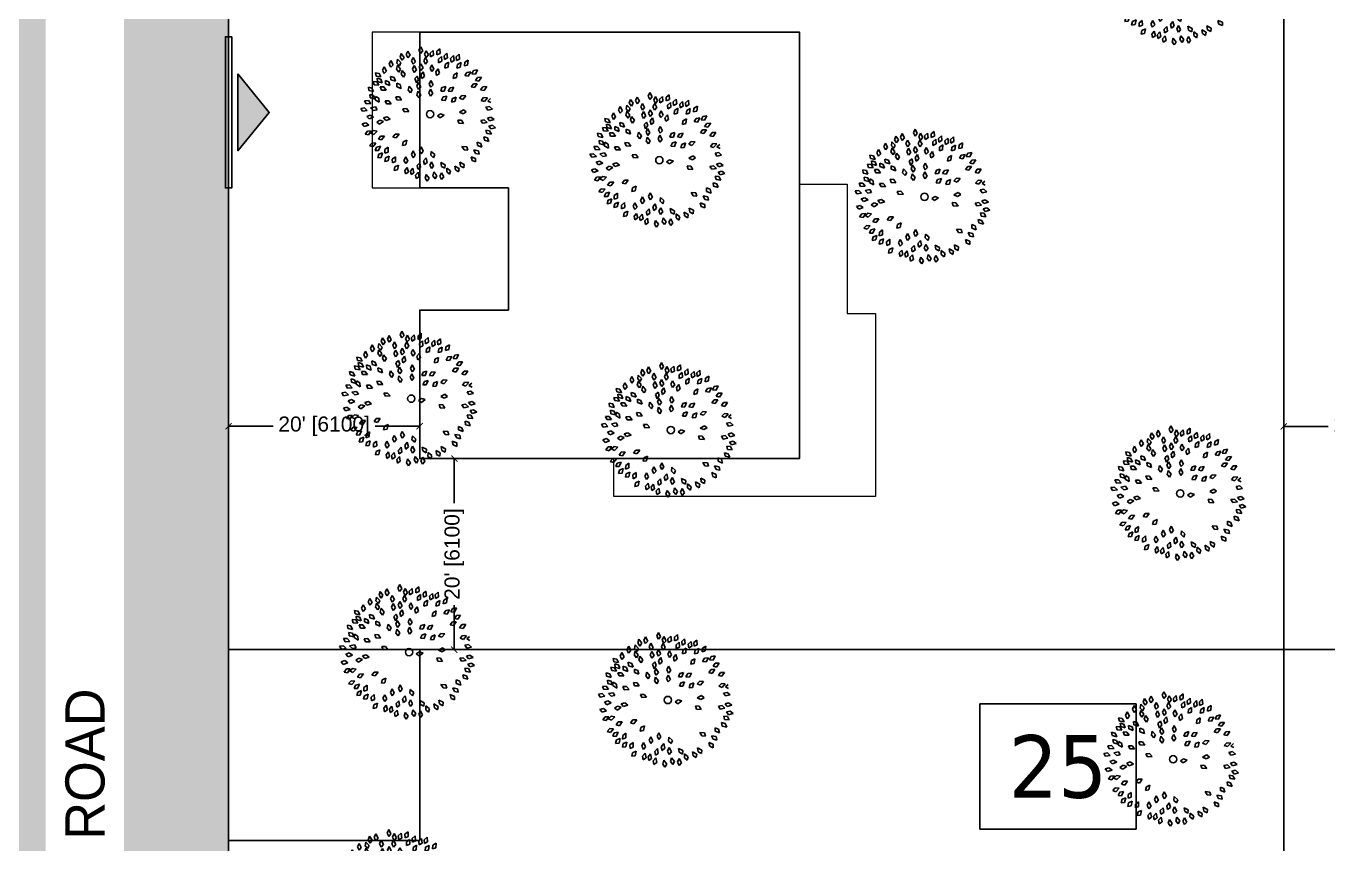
# Model space of a CAD drawing. Header units: millimetres. Extents: x -176651 to 388869, y -469666 to 486614.
# Drawn here: x 210177 to 251731, y 40998 to 67119 of the extents above; entities that cross this region are included whole.
import ezdxf

# ---------------------------------------------------------------- set-up
doc = ezdxf.new("R2010")
doc.units = ezdxf.units.MM
doc.header["$PDMODE"] = 35
doc.header["$PDSIZE"] = 0.1
doc.linetypes.add('HIDDEN', pattern=[9.525, 6.35, -3.175])
doc.layers.get('Defpoints').update_dxf_attribs({"color": 252})
doc.layers.add('A- FURNITURE', color=252, linetype='Continuous', lineweight=0)
doc.layers.add('L-TREEEES', color=8, linetype='Continuous', lineweight=25)
for name, color, linetype in [('ad-Dimension', 8, 'Continuous'), ('ad-Entrance Point', 4, 'Continuous'), ('ad-Parking', 8, 'Continuous'), ('ad-Plinth', 8, 'Continuous'), ('ad-Plot Boundary', 8, 'Continuous'), ('ad-Plot Numbers', 2, 'Continuous'), ('ad-Road', 8, 'Continuous'), ('ad-Road Hatch', 8, 'Continuous'), ('ad-Text', 8, 'Continuous'), ('ad-Verandah', 8, 'Continuous')]:
    doc.layers.add(name, color=color, linetype=linetype)
doc.styles.add('$0$grid_text', font='verdana.ttf', dxfattribs={"width": 0.9})
doc.styles.add('MtX_Century_Gothic', font='GOTHIC.TTF')
doc.styles.get("Standard").update_dxf_attribs({"font": 'arial.ttf'})
doc.dimstyles.new('Copy of A-100-DIM-INT (MM-FT)', dxfattribs={"dimscale": 500, "dimtxt": 2.4, "dimasz": 1, "dimexe": 0, "dimexo": 0, "dimgap": 1, "dimtad": 0, "dimdec": 0, "dimlfac": 0.03937, "dimdsep": 46, "dimlunit": 3, "dimtxsty": 'Standard', "dimblk": 'ARCHTICK', "dimcen": 0.025, "dimclrd": 256, "dimclre": 256, "dimclrt": 256, "dimazin": 2, "dimtfac": 1, "dimtdec": 0, "dimtix": 1, "dimtmove": 2, "dimatfit": 3, "dimldrblk": 'ARCHTICK', "dimfxl": 1, "dimtolj": 1, "dimtzin": 0, "dimarcsym": 0})

# ---------------------------------------------------------------- blocks, each defined once
blk = doc.blocks.new('A$C4fb60e89')
at = {"layer": 'ad-Road Hatch', "ltscale": 5, "transparency": 33554687}
h = blk.add_hatch(dxfattribs=at)
h.set_pattern_fill('AR-HBONE', color=256, scale=15)
h.set_pattern_definition([(45, (-193247.7, -428758.8), (0, 2155.2615), [4572, -1524]), (135, (-192170.1, -427681.1), (2e-13, 2155.2615), [4572, -1524])])
h.paths.add_polyline_path([(175594, -250241), (169178, -249341), (167473, -249057), (167473, -138694), (101313, -138694), (101313, -199954), (101308, -237995), (101040, -268291), (101008, -280968), (101066, -293684), (101243, -311127), (100910, -319344), (100949, -333937), (100669, -366960), (100727, -390983), (100669, -404586), (100538, -420418), (100467, -428759), (92426, -427265), (92163, -427209), (92163, -321454), (24803, -321454), (24803, -412961), (15653, -411029), (15654, -321452), (-19535, -321452), (-34427, -319477), (-65207, -315395), (-171770, -301268), (-185854, -298333), (-193248, -296832), (-193244, -292908), (-191914, -285219), (-191839, -284679), (-183397, -286393), (-169723, -289243), (-53141, -304698), (-18730, -309262), (15653, -309262), (15653, 703), (24803, 1115), (24803, -129544), (92163, -129544), (92163, 15133), (101313, 17713), (101313, -129544), (167473, -129544), (167473, 35552), (175738, 37855), (175849, 28595), (175836, 25947), (175777, 14040), (175855, 2316), (175660, -18036), (175731, -34039), (175718, -46839), (175673, -63402), (175816, -82072), (175542, -106356), (175490, -124641), (175575, -145019), (175731, -168892), (175797, -181269), (175797, -192667), (175744, -208200), (175829, -223277), (175888, -234871)])
h.paths.add_polyline_path([(24803, -309264), (92163, -309264), (92163, -138694), (24803, -138694)], flags=16)
at = {"layer": 'ad-Road', "ltscale": 5}
blk.add_lwpolyline([(101313, -199954), (101308, -237995), (101040, -268291), (101008, -280968), (101066, -293684), (101243, -311127), (100910, -319344), (100949, -333937), (100669, -366960), (100727, -390983), (100669, -404586), (100538, -420418), (100467, -428759), (92426, -427265), (92163, -427209), (92163, -321454), (24803, -321454), (24803, -412961), (15653, -411029)], dxfattribs=at)
at = {"layer": 'ad-Text', "linetype": 'Continuous', "insert": (20228, -366657), "char_height": 1250, "width": 56881.51, "attachment_point": 5, "rotation": 90, "style": 'MtX_Century_Gothic', "bg_fill": 3, "box_fill_scale": 1.5, "bg_fill_color": 257, "bg_fill_transparency": 0}
blk.add_mtext("\\pxqd;30' WIDE ROAD", dxfattribs=at)
blk = doc.blocks.new('A$Cbbea0351')
at = {"layer": 'ad-Plot Numbers', "linetype": 'Continuous', "insert": (-124463, -423159), "char_height": 2000, "width": 2981.72, "attachment_point": 5, "style": '$0$grid_text', "bg_fill": 18, "box_fill_scale": 1.5, "bg_fill_color": 257, "bg_fill_transparency": 0}
blk.add_mtext('25', dxfattribs=at)
blk = doc.blocks.new('zw$E7CA')
at = {"layer": 'ad-Plot Boundary'}
blk.add_lwpolyline([(0, 0), (33680, 0), (33680, 30050), (0, 30050)], close=True, dxfattribs=at)
blk = doc.blocks.new('zw$A88E')
at = {"layer": 'ad-Plot Boundary', "ltscale": 5}
for points in [[(-150934, -450816), (-139301, -453272), (-121446, -457132), (-117254, -457945), (-117254, -419409), (-150934, -419409)], [(-117254, -457945), (-114586, -458463), (-100664, -461423), (-83574, -465065), (-83574, -419409), (-117254, -419409)]]:
    blk.add_lwpolyline(points, close=True, dxfattribs=at)
for p in [(-150934, -419409), (-117254, -419409)]:
    blk.add_blockref('zw$E7CA', p, dxfattribs=at)
blk = doc.blocks.new('_ArchTick')
at = {"color": 0, "linetype": 'ByBlock', "const_width": 0.15}
blk.add_lwpolyline([(-0.5, -0.5), (0.5, 0.5)], dxfattribs=at)
blk = doc.blocks.new('*D13')
at = {"layer": 'ad-Dimension', "lineweight": -2, "transparency": 16777216}
for p, q in [((0, 0), (1103, 0)), ((1103, 0), (1103, -1419)), ((1103, -6100), (1103, -4681)), ((0, -6100), (1103, -6100))]:
    blk.add_line(p, q, dxfattribs=at)
at = {"layer": 'Defpoints', "color": 0, "ltscale": 5, "transparency": 16777216}
for p in [(0, 0), (0, -6100), (1103, -6100)]:
    blk.add_point(p, dxfattribs=at)
at = {"layer": 'ad-Dimension', "lineweight": -2, "ltscale": 5, "transparency": 16777216, "xscale": 200, "yscale": 200, "zscale": 200}
for p, rotation in [((1103, 0), 90), ((1103, -6100), 270)]:
    blk.add_blockref('_ArchTick', p, dxfattribs=dict(at, rotation=rotation))
at = {"layer": 'ad-Dimension', "ltscale": 5, "transparency": 16777216, "insert": (1103, -3050), "char_height": 480, "attachment_point": 5, "rotation": 90}
blk.add_mtext("\\A1;20' [6100]", dxfattribs=at)
blk = doc.blocks.new('*D14')
at = {"layer": 'ad-Dimension', "linetype": 'HIDDEN', "lineweight": -2, "transparency": 16777216}
blk.add_line((-6100, 0), (-6100, 1032), dxfattribs=at)
at = {"layer": 'ad-Dimension', "lineweight": -2, "transparency": 16777216}
for p, q in [((-6100, 1032), (-4681, 1032)), ((0, 1032), (-1419, 1032)), ((0, 0), (0, 1032))]:
    blk.add_line(p, q, dxfattribs=at)
at = {"layer": 'Defpoints', "color": 0, "ltscale": 5, "transparency": 16777216}
for p in [(-6100, 1032), (-6100, 0), (0, 0)]:
    blk.add_point(p, dxfattribs=at)
at = {"layer": 'ad-Dimension', "lineweight": -2, "ltscale": 5, "transparency": 16777216, "xscale": 200, "yscale": 200, "zscale": 200, "rotation": 180}
blk.add_blockref('_ArchTick', (-6100, 1032), dxfattribs=at)
at = {"layer": 'ad-Dimension', "lineweight": -2, "ltscale": 5, "transparency": 16777216, "xscale": 200, "yscale": 200, "zscale": 200}
blk.add_blockref('_ArchTick', (0, 1032), dxfattribs=at)
at = {"layer": 'ad-Dimension', "ltscale": 5, "transparency": 16777216, "insert": (-3050, 1032), "char_height": 480, "attachment_point": 5}
blk.add_mtext("\\A1;20' [6100]", dxfattribs=at)
blk = doc.blocks.new('*D16')
at = {"layer": 'ad-Dimension', "lineweight": -2, "transparency": 16777216}
for p, q in [((0, 0), (1103, 0)), ((1103, 0), (1103, -1419)), ((1103, -6100), (1103, -4681)), ((0, -6100), (1103, -6100))]:
    blk.add_line(p, q, dxfattribs=at)
at = {"layer": 'Defpoints', "color": 0, "ltscale": 5, "transparency": 16777216}
for p in [(0, 0), (0, -6100), (1103, -6100)]:
    blk.add_point(p, dxfattribs=at)
at = {"layer": 'ad-Dimension', "lineweight": -2, "ltscale": 5, "transparency": 16777216, "xscale": 200, "yscale": 200, "zscale": 200}
for p, rotation in [((1103, 0), 90), ((1103, -6100), 270)]:
    blk.add_blockref('_ArchTick', p, dxfattribs=dict(at, rotation=rotation))
at = {"layer": 'ad-Dimension', "ltscale": 5, "transparency": 16777216, "insert": (1103, -3050), "char_height": 480, "attachment_point": 5, "rotation": 90}
blk.add_mtext("\\A1;20' [6100]", dxfattribs=at)
blk = doc.blocks.new('*D17')
at = {"layer": 'ad-Dimension', "linetype": 'HIDDEN', "lineweight": -2, "transparency": 16777216}
blk.add_line((-6100, -6), (-6100, 1026), dxfattribs=at)
at = {"layer": 'ad-Dimension', "lineweight": -2, "transparency": 16777216}
for p, q in [((-6100, 1026), (-4681, 1026)), ((0, 1026), (-1419, 1026)), ((0, 0), (0, 1026))]:
    blk.add_line(p, q, dxfattribs=at)
at = {"layer": 'Defpoints', "color": 0, "ltscale": 5, "transparency": 16777216}
for p in [(-6100, 1026), (-6100, -6), (0, 0)]:
    blk.add_point(p, dxfattribs=at)
at = {"layer": 'ad-Dimension', "lineweight": -2, "ltscale": 5, "transparency": 16777216, "xscale": 200, "yscale": 200, "zscale": 200, "rotation": 180}
blk.add_blockref('_ArchTick', (-6100, 1026), dxfattribs=at)
at = {"layer": 'ad-Dimension', "lineweight": -2, "ltscale": 5, "transparency": 16777216, "xscale": 200, "yscale": 200, "zscale": 200}
blk.add_blockref('_ArchTick', (0, 1026), dxfattribs=at)
at = {"layer": 'ad-Dimension', "ltscale": 5, "transparency": 16777216, "insert": (-3050, 1026), "char_height": 480, "attachment_point": 5}
blk.add_mtext("\\A1;20' [6100]", dxfattribs=at)
blk = doc.blocks.new('zw$944D')
at = {"layer": 'ad-Parking', "ltscale": 5}
blk.add_lwpolyline([(0, 0), (6100, 0), (6100, 6100), (0, 6100)], close=True, dxfattribs=at)
blk = doc.blocks.new('zw$2786')
at = {"layer": 'ad-Parking', "ltscale": 5}
blk.add_blockref('zw$944D', (36699, -306897), dxfattribs=at)
blk = doc.blocks.new('qerfefr')
at = {"layer": 'L-TREEEES', "color": 104, "ltscale": 1.622888}
for p, q in [((260795.962, 1945721.719, 129.914), (260796.032, 1945721.823, 129.914)), ((260796, 1945721.608, 129.914), (260795.962, 1945721.719, 129.914)), ((260796.032, 1945721.823, 129.914), (260796.083, 1945721.68, 129.914)), ((260796.173, 1945721.748, 129.914), (260796.255, 1945721.842, 129.914)), ((260796.197, 1945721.633, 129.914), (260796.173, 1945721.748, 129.914)), ((260796.255, 1945721.842, 129.914), (260796.288, 1945721.694, 129.914)), ((260795.87, 1945721.677, 129.914), (260795.944, 1945721.544, 129.914)), ((260795.944, 1945721.544, 129.914), (260795.875, 1945721.46, 129.914)), ((260796.083, 1945721.68, 129.914), (260796, 1945721.608, 129.914)), ((260796.288, 1945721.694, 129.914), (260796.197, 1945721.633, 129.914)), ((260796.247, 1945721.244, 129.914), (260796.329, 1945721.339, 129.914)), ((260796.283, 1945721.505, 129.914), (260796.365, 1945721.6, 129.914)), ((260796.307, 1945721.39, 129.914), (260796.283, 1945721.505, 129.914)), ((260796.398, 1945721.451, 129.914), (260796.307, 1945721.39, 129.914)), ((260796.329, 1945721.339, 129.914), (260796.362, 1945721.19, 129.914)), ((260796.365, 1945721.6, 129.914), (260796.398, 1945721.451, 129.914)), ((260795.855, 1945721.186, 129.914), (260795.92, 1945721.293, 129.914)), ((260795.898, 1945721.076, 129.914), (260795.855, 1945721.186, 129.914)), ((260795.978, 1945721.152, 129.914), (260795.898, 1945721.076, 129.914)), ((260795.92, 1945721.293, 129.914), (260795.978, 1945721.152, 129.914)), ((260796.237, 1945720.939, 129.914), (260796.335, 1945720.988, 129.914)), ((260796.25, 1945720.787, 129.914), (260796.237, 1945720.939, 129.914)), ((260796.271, 1945721.129, 129.914), (260796.247, 1945721.244, 129.914)), ((260796.362, 1945721.19, 129.914), (260796.271, 1945721.129, 129.914)), ((260796.335, 1945720.988, 129.914), (260796.344, 1945720.87, 129.914)), ((260795.94, 1945720.635, 129.914), (260796, 1945720.745, 129.914)), ((260795.989, 1945720.528, 129.914), (260795.94, 1945720.635, 129.914)), ((260796.065, 1945720.607, 129.914), (260795.989, 1945720.528, 129.914)), ((260796, 1945720.745, 129.914), (260796.065, 1945720.607, 129.914)), ((260796.234, 1945720.683, 129.914), (260796.31, 1945720.782, 129.914)), ((260796.265, 1945720.569, 129.914), (260796.234, 1945720.683, 129.914)), ((260796.344, 1945720.87, 129.914), (260796.25, 1945720.787, 129.914)), ((260796.352, 1945720.636, 129.914), (260796.265, 1945720.569, 129.914)), ((260796.31, 1945720.782, 129.914), (260796.352, 1945720.636, 129.914)), ((260795.614, 1945720.107, 129.914), (260795.729, 1945720.082, 129.914)), ((260795.633, 1945720, 129.914), (260795.614, 1945720.107, 129.914)), ((260795.729, 1945720.082, 129.914), (260795.782, 1945719.969, 129.914)), ((260795.782, 1945719.969, 129.914), (260795.633, 1945720, 129.914)), ((260794.373, 1945719.188, 129.914), (260794.284, 1945719.25, 129.914)), ((260794.41, 1945719.051, 129.914), (260794.486, 1945719.142, 129.914)), ((260794.514, 1945719.018, 129.914), (260794.41, 1945719.051, 129.914)), ((260794.439, 1945718.805, 129.914), (260794.499, 1945718.906, 129.914)), ((260794.486, 1945719.142, 129.914), (260794.611, 1945719.135, 129.914)), ((260794.499, 1945718.906, 129.914), (260794.623, 1945718.92, 129.914)), ((260794.611, 1945719.135, 129.914), (260794.514, 1945719.018, 129.914)), ((260794.623, 1945718.92, 129.914), (260794.547, 1945718.788, 129.914)), ((260794.69, 1945718.884, 129.914), (260794.725, 1945718.996, 129.914)), ((260794.799, 1945718.893, 129.914), (260794.69, 1945718.884, 129.914)), ((260794.547, 1945718.788, 129.914), (260794.439, 1945718.805, 129.914)), ((260794.616, 1945718.635, 129.914), (260794.672, 1945718.738, 129.914)), ((260794.725, 1945718.622, 129.914), (260794.616, 1945718.635, 129.914)), ((260794.672, 1945718.738, 129.914), (260794.796, 1945718.757, 129.914)), ((260794.796, 1945718.757, 129.914), (260794.725, 1945718.622, 129.914))]:
    blk.add_line(p, q, dxfattribs=at)
at = {"layer": 'L-TREEEES', "color": 96, "ltscale": 1.622888}
for p, q in [((260796.604, 1945721.774, 129.914), (260796.686, 1945721.869, 129.914)), ((260796.628, 1945721.659, 129.914), (260796.604, 1945721.774, 129.914)), ((260796.719, 1945721.72, 129.914), (260796.628, 1945721.659, 129.914)), ((260796.686, 1945721.869, 129.914), (260796.719, 1945721.72, 129.914)), ((260796.47, 1945721.247, 129.914), (260796.551, 1945721.342, 129.914)), ((260796.551, 1945721.342, 129.914), (260796.585, 1945721.193, 129.914)), ((260796.66, 1945721.405, 129.914), (260796.743, 1945721.499, 129.914)), ((260796.683, 1945721.29, 129.914), (260796.66, 1945721.405, 129.914)), ((260796.774, 1945721.35, 129.914), (260796.683, 1945721.29, 129.914)), ((260796.738, 1945721.606, 129.914), (260796.821, 1945721.7, 129.914)), ((260796.762, 1945721.49, 129.914), (260796.738, 1945721.606, 129.914)), ((260796.743, 1945721.499, 129.914), (260796.774, 1945721.35, 129.914)), ((260796.853, 1945721.551, 129.914), (260796.762, 1945721.49, 129.914)), ((260796.821, 1945721.7, 129.914), (260796.853, 1945721.551, 129.914)), ((260796.908, 1945721.475, 129.914), (260796.926, 1945721.591, 129.914)), ((260797.015, 1945721.5, 129.914), (260796.908, 1945721.475, 129.914)), ((260796.926, 1945721.591, 129.914), (260797.037, 1945721.65, 129.914)), ((260797.037, 1945721.65, 129.914), (260797.015, 1945721.5, 129.914)), ((260797.102, 1945721.225, 129.914), (260797.127, 1945721.34, 129.914)), ((260797.117, 1945721.477, 129.914), (260797.145, 1945721.591, 129.914)), ((260797.226, 1945721.493, 129.914), (260797.117, 1945721.477, 129.914)), ((260797.127, 1945721.34, 129.914), (260797.24, 1945721.393, 129.914)), ((260797.145, 1945721.591, 129.914), (260797.26, 1945721.641, 129.914)), ((260797.24, 1945721.393, 129.914), (260797.21, 1945721.243, 129.914)), ((260797.26, 1945721.641, 129.914), (260797.226, 1945721.493, 129.914)), ((260797.31, 1945721.279, 129.914), (260797.33, 1945721.395, 129.914)), ((260797.33, 1945721.395, 129.914), (260797.442, 1945721.452, 129.914)), ((260797.442, 1945721.452, 129.914), (260797.417, 1945721.302, 129.914)), ((260797.509, 1945721.259, 129.914), (260797.619, 1945721.32, 129.914)), ((260796.453, 1945720.881, 129.914), (260796.454, 1945720.999, 129.914)), ((260796.555, 1945720.922, 129.914), (260796.453, 1945720.881, 129.914)), ((260796.454, 1945720.999, 129.914), (260796.554, 1945721.074, 129.914)), ((260796.495, 1945721.132, 129.914), (260796.47, 1945721.247, 129.914)), ((260796.585, 1945721.193, 129.914), (260796.495, 1945721.132, 129.914)), ((260796.554, 1945721.074, 129.914), (260796.555, 1945720.922, 129.914)), ((260796.792, 1945721.122, 129.914), (260796.875, 1945721.216, 129.914)), ((260796.817, 1945721.007, 129.914), (260796.792, 1945721.122, 129.914)), ((260796.908, 1945721.068, 129.914), (260796.817, 1945721.007, 129.914)), ((260796.875, 1945721.216, 129.914), (260796.908, 1945721.068, 129.914)), ((260796.934, 1945720.853, 129.914), (260796.939, 1945720.97, 129.914)), ((260797.037, 1945720.889, 129.914), (260796.934, 1945720.853, 129.914)), ((260796.939, 1945720.97, 129.914), (260797.042, 1945721.041, 129.914)), ((260797.042, 1945721.041, 129.914), (260797.037, 1945720.889, 129.914)), ((260797.21, 1945721.243, 129.914), (260797.102, 1945721.225, 129.914)), ((260797.254, 1945721.004, 129.914), (260797.292, 1945721.115, 129.914)), ((260797.363, 1945721.01, 129.914), (260797.254, 1945721.004, 129.914)), ((260797.292, 1945721.115, 129.914), (260797.411, 1945721.154, 129.914)), ((260797.417, 1945721.302, 129.914), (260797.31, 1945721.279, 129.914)), ((260797.411, 1945721.154, 129.914), (260797.363, 1945721.01, 129.914)), ((260797.493, 1945721.142, 129.914), (260797.509, 1945721.259, 129.914)), ((260797.599, 1945721.168, 129.914), (260797.493, 1945721.142, 129.914)), ((260796.162, 1945720.41, 129.914), (260796.223, 1945720.519, 129.914)), ((260796.223, 1945720.519, 129.914), (260796.286, 1945720.38, 129.914)), ((260796.551, 1945720.379, 129.914), (260796.633, 1945720.473, 129.914)), ((260796.633, 1945720.473, 129.914), (260796.666, 1945720.324, 129.914)), ((260796.636, 1945720.647, 129.914), (260796.718, 1945720.741, 129.914)), ((260796.66, 1945720.531, 129.914), (260796.636, 1945720.647, 129.914)), ((260796.751, 1945720.592, 129.914), (260796.66, 1945720.531, 129.914)), ((260796.718, 1945720.741, 129.914), (260796.751, 1945720.592, 129.914)), ((260797.422, 1945720.616, 129.914), (260797.468, 1945720.725, 129.914)), ((260797.531, 1945720.614, 129.914), (260797.422, 1945720.616, 129.914)), ((260797.468, 1945720.725, 129.914), (260797.59, 1945720.755, 129.914)), ((260796.209, 1945720.302, 129.914), (260796.162, 1945720.41, 129.914)), ((260796.286, 1945720.38, 129.914), (260796.209, 1945720.302, 129.914)), ((260796.576, 1945720.263, 129.914), (260796.551, 1945720.379, 129.914)), ((260796.666, 1945720.324, 129.914), (260796.576, 1945720.263, 129.914)), ((260796.883, 1945720.041, 129.914), (260796.957, 1945720.133, 129.914)), ((260796.93, 1945720.332, 129.914), (260796.999, 1945720.428, 129.914)), ((260797.036, 1945720.306, 129.914), (260796.93, 1945720.332, 129.914)), ((260796.957, 1945720.133, 129.914), (260797.082, 1945720.129, 129.914)), ((260797.082, 1945720.129, 129.914), (260796.988, 1945720.009, 129.914)), ((260796.999, 1945720.428, 129.914), (260797.124, 1945720.431, 129.914)), ((260797.124, 1945720.431, 129.914), (260797.036, 1945720.306, 129.914)), ((260797.164, 1945720.272, 129.914), (260797.247, 1945720.355, 129.914)), ((260797.265, 1945720.229, 129.914), (260797.164, 1945720.272, 129.914)), ((260797.247, 1945720.355, 129.914), (260797.371, 1945720.338, 129.914)), ((260797.371, 1945720.338, 129.914), (260797.265, 1945720.229, 129.914)), ((260796.988, 1945720.009, 129.914), (260796.883, 1945720.041, 129.914)), ((260797.174, 1945719.905, 129.914), (260797.233, 1945720.007, 129.914)), ((260797.233, 1945720.007, 129.914), (260797.358, 1945720.021, 129.914)), ((260797.358, 1945720.021, 129.914), (260797.282, 1945719.889, 129.914)), ((260796.619, 1945719.595, 129.914), (260796.731, 1945719.633, 129.914)), ((260796.69, 1945719.512, 129.914), (260796.619, 1945719.595, 129.914)), ((260796.834, 1945719.562, 129.914), (260796.69, 1945719.512, 129.914)), ((260796.731, 1945719.633, 129.914), (260796.834, 1945719.562, 129.914)), ((260797.22, 1945719.189, 129.914), (260797.215, 1945719.298, 129.914)), ((260797.215, 1945719.298, 129.914), (260797.326, 1945719.259, 129.914)), ((260797.326, 1945719.259, 129.914), (260797.365, 1945719.14, 129.914)), ((260797.334, 1945719.526, 129.914), (260797.481, 1945719.564, 129.914)), ((260797.431, 1945719.447, 129.914), (260797.334, 1945719.526, 129.914)), ((260797.545, 1945719.475, 129.914), (260797.431, 1945719.447, 129.914)), ((260797.481, 1945719.564, 129.914), (260797.545, 1945719.475, 129.914)), ((260794.725, 1945718.996, 129.914), (260794.842, 1945719.039, 129.914)), ((260794.842, 1945719.039, 129.914), (260794.799, 1945718.893, 129.914)), ((260795.297, 1945718.98, 129.914), (260795.352, 1945719.084, 129.914)), ((260795.406, 1945718.969, 129.914), (260795.297, 1945718.98, 129.914)), ((260795.352, 1945719.084, 129.914), (260795.476, 1945719.104, 129.914)), ((260795.476, 1945719.104, 129.914), (260795.406, 1945718.969, 129.914)), ((260797.365, 1945719.14, 129.914), (260797.22, 1945719.189, 129.914)), ((260794.841, 1945718.528, 129.914), (260794.869, 1945718.642, 129.914)), ((260794.949, 1945718.543, 129.914), (260794.841, 1945718.528, 129.914)), ((260794.869, 1945718.642, 129.914), (260794.984, 1945718.691, 129.914)), ((260794.886, 1945718.379, 129.914), (260795.01, 1945718.399, 129.914)), ((260795.01, 1945718.399, 129.914), (260794.94, 1945718.264, 129.914)), ((260794.984, 1945718.691, 129.914), (260794.949, 1945718.543, 129.914)), ((260795.22, 1945718.505, 129.914), (260795.303, 1945718.6, 129.914)), ((260795.245, 1945718.39, 129.914), (260795.22, 1945718.505, 129.914)), ((260795.336, 1945718.451, 129.914), (260795.245, 1945718.39, 129.914)), ((260795.303, 1945718.6, 129.914), (260795.336, 1945718.451, 129.914)), ((260795.497, 1945718.625, 129.914), (260795.579, 1945718.72, 129.914)), ((260795.521, 1945718.51, 129.914), (260795.497, 1945718.625, 129.914)), ((260795.612, 1945718.571, 129.914), (260795.521, 1945718.51, 129.914)), ((260795.579, 1945718.72, 129.914), (260795.612, 1945718.571, 129.914)), ((260795.776, 1945718.681, 129.914), (260795.858, 1945718.776, 129.914)), ((260795.8, 1945718.566, 129.914), (260795.776, 1945718.681, 129.914)), ((260795.891, 1945718.627, 129.914), (260795.8, 1945718.566, 129.914)), ((260795.818, 1945718.323, 129.914), (260795.919, 1945718.398, 129.914)), ((260795.858, 1945718.776, 129.914), (260795.891, 1945718.627, 129.914)), ((260795.919, 1945718.398, 129.914), (260795.918, 1945718.245, 129.914)), ((260796.087, 1945718.436, 129.914), (260796.13, 1945718.553, 129.914)), ((260796.15, 1945718.337, 129.914), (260796.087, 1945718.436, 129.914)), ((260796.13, 1945718.553, 129.914), (260796.213, 1945718.425, 129.914)), ((260796.213, 1945718.425, 129.914), (260796.15, 1945718.337, 129.914)), ((260794.832, 1945718.275, 129.914), (260794.886, 1945718.379, 129.914)), ((260794.94, 1945718.264, 129.914), (260794.832, 1945718.275, 129.914)), ((260795.156, 1945718.072, 129.914), (260795.161, 1945718.19, 129.914)), ((260795.259, 1945718.109, 129.914), (260795.156, 1945718.072, 129.914)), ((260795.161, 1945718.19, 129.914), (260795.264, 1945718.261, 129.914)), ((260795.264, 1945718.261, 129.914), (260795.259, 1945718.109, 129.914)), ((260795.318, 1945718.005, 129.914), (260795.326, 1945718.122, 129.914)), ((260795.422, 1945718.039, 129.914), (260795.318, 1945718.005, 129.914)), ((260795.326, 1945718.122, 129.914), (260795.43, 1945718.191, 129.914)), ((260795.43, 1945718.191, 129.914), (260795.422, 1945718.039, 129.914)), ((260795.452, 1945717.957, 129.914), (260795.558, 1945718.023, 129.914)), ((260795.558, 1945718.023, 129.914), (260795.546, 1945717.871, 129.914)), ((260795.567, 1945718.117, 129.914), (260795.581, 1945718.234, 129.914)), ((260795.672, 1945718.145, 129.914), (260795.567, 1945718.117, 129.914)), ((260795.581, 1945718.234, 129.914), (260795.689, 1945718.297, 129.914)), ((260795.689, 1945718.297, 129.914), (260795.672, 1945718.145, 129.914)), ((260795.816, 1945718.205, 129.914), (260795.818, 1945718.323, 129.914)), ((260795.918, 1945718.245, 129.914), (260795.816, 1945718.205, 129.914)), ((260795.971, 1945718.137, 129.914), (260796.053, 1945718.232, 129.914)), ((260795.995, 1945718.022, 129.914), (260795.971, 1945718.137, 129.914)), ((260796.086, 1945718.083, 129.914), (260795.995, 1945718.022, 129.914)), ((260796.053, 1945718.232, 129.914), (260796.086, 1945718.083, 129.914))]:
    blk.add_line(p, q, dxfattribs=at)
at = {"layer": 'L-TREEEES', "color": 70, "ltscale": 1.622888}
for p, q in [((260795.071, 1945721.337, 129.914), (260795.077, 1945721.446, 129.914)), ((260795.209, 1945721.273, 129.914), (260795.071, 1945721.337, 129.914)), ((260795.077, 1945721.446, 129.914), (260795.184, 1945721.395, 129.914)), ((260795.184, 1945721.395, 129.914), (260795.209, 1945721.273, 129.914)), ((260795.311, 1945721.46, 129.914), (260795.393, 1945721.554, 129.914)), ((260795.335, 1945721.344, 129.914), (260795.311, 1945721.46, 129.914)), ((260795.426, 1945721.405, 129.914), (260795.335, 1945721.344, 129.914)), ((260795.393, 1945721.554, 129.914), (260795.426, 1945721.405, 129.914)), ((260795.574, 1945721.597, 129.914), (260795.656, 1945721.692, 129.914)), ((260795.598, 1945721.482, 129.914), (260795.574, 1945721.597, 129.914)), ((260795.689, 1945721.543, 129.914), (260795.598, 1945721.482, 129.914)), ((260795.656, 1945721.692, 129.914), (260795.689, 1945721.543, 129.914)), ((260795.756, 1945721.379, 129.914), (260795.82, 1945721.487, 129.914)), ((260795.801, 1945721.27, 129.914), (260795.756, 1945721.379, 129.914)), ((260795.879, 1945721.347, 129.914), (260795.801, 1945721.27, 129.914)), ((260795.818, 1945721.563, 129.914), (260795.87, 1945721.677, 129.914)), ((260795.875, 1945721.46, 129.914), (260795.818, 1945721.563, 129.914)), ((260795.82, 1945721.487, 129.914), (260795.879, 1945721.347, 129.914)), ((260794.723, 1945720.952, 129.914), (260794.737, 1945721.06, 129.914)), ((260794.857, 1945720.878, 129.914), (260794.723, 1945720.952, 129.914)), ((260794.737, 1945721.06, 129.914), (260794.84, 1945721.003, 129.914)), ((260794.84, 1945721.003, 129.914), (260794.857, 1945720.878, 129.914)), ((260794.931, 1945721.195, 129.914), (260795.041, 1945721.151, 129.914)), ((260794.932, 1945721.085, 129.914), (260794.931, 1945721.195, 129.914)), ((260795.074, 1945721.03, 129.914), (260794.932, 1945721.085, 129.914)), ((260795.041, 1945721.151, 129.914), (260795.074, 1945721.03, 129.914)), ((260795.065, 1945721.155, 129.914), (260795.08, 1945721.263, 129.914)), ((260795.197, 1945721.08, 129.914), (260795.065, 1945721.155, 129.914)), ((260795.08, 1945721.263, 129.914), (260795.182, 1945721.204, 129.914)), ((260795.101, 1945720.969, 129.914), (260795.214, 1945720.935, 129.914)), ((260795.111, 1945720.86, 129.914), (260795.101, 1945720.969, 129.914)), ((260795.182, 1945721.204, 129.914), (260795.197, 1945721.08, 129.914)), ((260795.214, 1945720.935, 129.914), (260795.257, 1945720.818, 129.914)), ((260795.291, 1945721.015, 129.914), (260795.317, 1945721.121, 129.914)), ((260795.415, 1945720.927, 129.914), (260795.291, 1945721.015, 129.914)), ((260795.317, 1945721.121, 129.914), (260795.413, 1945721.052, 129.914)), ((260795.413, 1945721.052, 129.914), (260795.415, 1945720.927, 129.914)), ((260795.488, 1945721.095, 129.914), (260795.507, 1945721.203, 129.914)), ((260795.618, 1945721.015, 129.914), (260795.488, 1945721.095, 129.914)), ((260795.507, 1945721.203, 129.914), (260795.607, 1945721.14, 129.914)), ((260795.607, 1945721.14, 129.914), (260795.618, 1945721.015, 129.914)), ((260795.616, 1945720.836, 129.914), (260795.643, 1945720.942, 129.914)), ((260795.643, 1945720.942, 129.914), (260795.738, 1945720.872, 129.914)), ((260794.321, 1945720.471, 129.914), (260794.439, 1945720.458, 129.914)), ((260794.351, 1945720.366, 129.914), (260794.321, 1945720.471, 129.914)), ((260794.508, 1945720.674, 129.914), (260794.623, 1945720.649, 129.914)), ((260794.527, 1945720.566, 129.914), (260794.508, 1945720.674, 129.914)), ((260794.676, 1945720.536, 129.914), (260794.527, 1945720.566, 129.914)), ((260794.623, 1945720.649, 129.914), (260794.676, 1945720.536, 129.914)), ((260794.704, 1945720.716, 129.914), (260794.719, 1945720.824, 129.914)), ((260794.837, 1945720.641, 129.914), (260794.704, 1945720.716, 129.914)), ((260794.719, 1945720.824, 129.914), (260794.822, 1945720.765, 129.914)), ((260794.822, 1945720.765, 129.914), (260794.837, 1945720.641, 129.914)), ((260794.836, 1945720.616, 129.914), (260794.882, 1945720.715, 129.914)), ((260794.94, 1945720.506, 129.914), (260794.836, 1945720.616, 129.914)), ((260794.882, 1945720.715, 129.914), (260794.962, 1945720.629, 129.914)), ((260794.962, 1945720.629, 129.914), (260794.94, 1945720.506, 129.914)), ((260795.257, 1945720.818, 129.914), (260795.111, 1945720.86, 129.914)), ((260795.141, 1945720.498, 129.914), (260795.255, 1945720.469, 129.914)), ((260795.155, 1945720.39, 129.914), (260795.141, 1945720.498, 129.914)), ((260795.498, 1945720.537, 129.914), (260795.61, 1945720.5, 129.914)), ((260795.505, 1945720.428, 129.914), (260795.498, 1945720.537, 129.914)), ((260795.61, 1945720.5, 129.914), (260795.65, 1945720.382, 129.914)), ((260795.74, 1945720.747, 129.914), (260795.616, 1945720.836, 129.914)), ((260795.738, 1945720.872, 129.914), (260795.74, 1945720.747, 129.914)), ((260794.503, 1945720.351, 129.914), (260794.351, 1945720.366, 129.914)), ((260794.439, 1945720.458, 129.914), (260794.503, 1945720.351, 129.914)), ((260794.444, 1945720.172, 129.914), (260794.561, 1945720.184, 129.914)), ((260794.495, 1945720.075, 129.914), (260794.444, 1945720.172, 129.914)), ((260794.646, 1945720.092, 129.914), (260794.495, 1945720.075, 129.914)), ((260794.561, 1945720.184, 129.914), (260794.646, 1945720.092, 129.914)), ((260794.7, 1945720.297, 129.914), (260794.633, 1945720.403, 129.914)), ((260794.633, 1945720.403, 129.914), (260794.785, 1945720.392, 129.914)), ((260794.817, 1945720.287, 129.914), (260794.7, 1945720.297, 129.914)), ((260794.785, 1945720.392, 129.914), (260794.817, 1945720.287, 129.914)), ((260795.303, 1945720.353, 129.914), (260795.155, 1945720.39, 129.914)), ((260795.255, 1945720.469, 129.914), (260795.303, 1945720.353, 129.914)), ((260795.65, 1945720.382, 129.914), (260795.505, 1945720.428, 129.914)), ((260794.237, 1945719.982, 129.914), (260794.355, 1945719.986, 129.914)), ((260794.282, 1945719.882, 129.914), (260794.237, 1945719.982, 129.914)), ((260794.247, 1945719.639, 129.914), (260794.337, 1945719.715, 129.914)), ((260794.434, 1945719.888, 129.914), (260794.282, 1945719.882, 129.914)), ((260794.337, 1945719.715, 129.914), (260794.459, 1945719.687, 129.914)), ((260794.459, 1945719.687, 129.914), (260794.344, 1945719.588, 129.914)), ((260794.355, 1945719.986, 129.914), (260794.434, 1945719.888, 129.914)), ((260794.424, 1945719.626, 129.914), (260794.528, 1945719.682, 129.914)), ((260794.528, 1945719.682, 129.914), (260794.641, 1945719.63, 129.914)), ((260794.701, 1945719.906, 129.914), (260794.813, 1945719.944, 129.914)), ((260794.773, 1945719.823, 129.914), (260794.701, 1945719.906, 129.914)), ((260794.917, 1945719.873, 129.914), (260794.773, 1945719.823, 129.914)), ((260794.813, 1945719.944, 129.914), (260794.917, 1945719.873, 129.914)), ((260794.947, 1945719.983, 129.914), (260795.065, 1945719.986, 129.914)), ((260794.99, 1945719.883, 129.914), (260794.947, 1945719.983, 129.914)), ((260795.143, 1945719.888, 129.914), (260794.99, 1945719.883, 129.914)), ((260795.065, 1945719.986, 129.914), (260795.143, 1945719.888, 129.914)), ((260794.344, 1945719.588, 129.914), (260794.247, 1945719.639, 129.914)), ((260794.284, 1945719.25, 129.914), (260794.382, 1945719.315, 129.914)), ((260794.5, 1945719.273, 129.914), (260794.373, 1945719.188, 129.914)), ((260794.382, 1945719.315, 129.914), (260794.5, 1945719.273, 129.914)), ((260794.508, 1945719.556, 129.914), (260794.424, 1945719.626, 129.914)), ((260794.641, 1945719.63, 129.914), (260794.508, 1945719.556, 129.914)), ((260794.608, 1945719.374, 129.914), (260794.699, 1945719.448, 129.914)), ((260794.703, 1945719.321, 129.914), (260794.608, 1945719.374, 129.914)), ((260794.699, 1945719.448, 129.914), (260794.821, 1945719.418, 129.914)), ((260794.821, 1945719.418, 129.914), (260794.703, 1945719.321, 129.914)), ((260795.072, 1945719.315, 129.914), (260795.165, 1945719.388, 129.914)), ((260795.167, 1945719.26, 129.914), (260795.072, 1945719.315, 129.914)), ((260795.165, 1945719.388, 129.914), (260795.286, 1945719.355, 129.914)), ((260795.286, 1945719.355, 129.914), (260795.167, 1945719.26, 129.914))]:
    blk.add_line(p, q, dxfattribs=at)
at = {"layer": 'L-TREEEES', "color": 98, "ltscale": 1.622888}
for p, q in [((260797.619, 1945721.32, 129.914), (260797.599, 1945721.168, 129.914)), ((260797.695, 1945721.259, 129.914), (260797.808, 1945721.314, 129.914)), ((260797.808, 1945721.314, 129.914), (260797.78, 1945721.164, 129.914)), ((260797.624, 1945720.906, 129.914), (260797.673, 1945721.014, 129.914)), ((260797.733, 1945720.902, 129.914), (260797.624, 1945720.906, 129.914)), ((260797.672, 1945721.144, 129.914), (260797.695, 1945721.259, 129.914)), ((260797.78, 1945721.164, 129.914), (260797.672, 1945721.144, 129.914)), ((260797.673, 1945721.014, 129.914), (260797.795, 1945721.042, 129.914)), ((260797.795, 1945721.042, 129.914), (260797.733, 1945720.902, 129.914)), ((260797.869, 1945720.909, 129.914), (260797.912, 1945721.019, 129.914)), ((260797.978, 1945720.91, 129.914), (260797.869, 1945720.909, 129.914)), ((260797.912, 1945721.019, 129.914), (260798.033, 1945721.052, 129.914)), ((260798.033, 1945721.052, 129.914), (260797.978, 1945720.91, 129.914)), ((260797.59, 1945720.755, 129.914), (260797.531, 1945720.614, 129.914)), ((260797.807, 1945720.606, 129.914), (260797.89, 1945720.689, 129.914)), ((260797.907, 1945720.563, 129.914), (260797.807, 1945720.606, 129.914)), ((260797.89, 1945720.689, 129.914), (260798.014, 1945720.672, 129.914)), ((260798.014, 1945720.672, 129.914), (260797.907, 1945720.563, 129.914)), ((260798.036, 1945720.6, 129.914), (260798.115, 1945720.688, 129.914)), ((260798.139, 1945720.563, 129.914), (260798.036, 1945720.6, 129.914)), ((260798.115, 1945720.688, 129.914), (260798.239, 1945720.678, 129.914)), ((260798.239, 1945720.678, 129.914), (260798.139, 1945720.563, 129.914)), ((260797.904, 1945720.21, 129.914), (260797.997, 1945720.283, 129.914)), ((260798, 1945720.156, 129.914), (260797.904, 1945720.21, 129.914)), ((260797.997, 1945720.283, 129.914), (260798.118, 1945720.252, 129.914)), ((260798.118, 1945720.252, 129.914), (260798, 1945720.156, 129.914)), ((260798.088, 1945720.372, 129.914), (260798.179, 1945720.446, 129.914)), ((260798.184, 1945720.319, 129.914), (260798.088, 1945720.372, 129.914)), ((260798.173, 1945720.04, 129.914), (260798.264, 1945720.116, 129.914)), ((260798.179, 1945720.446, 129.914), (260798.301, 1945720.417, 129.914)), ((260798.301, 1945720.417, 129.914), (260798.184, 1945720.319, 129.914)), ((260798.264, 1945720.116, 129.914), (260798.385, 1945720.088, 129.914)), ((260798.385, 1945720.088, 129.914), (260798.27, 1945719.989, 129.914)), ((260797.282, 1945719.889, 129.914), (260797.174, 1945719.905, 129.914)), ((260797.45, 1945719.958, 129.914), (260797.55, 1945720.02, 129.914)), ((260797.538, 1945719.893, 129.914), (260797.45, 1945719.958, 129.914)), ((260797.667, 1945719.975, 129.914), (260797.538, 1945719.893, 129.914)), ((260797.55, 1945720.02, 129.914), (260797.667, 1945719.975, 129.914)), ((260798.099, 1945719.708, 129.914), (260798.199, 1945719.772, 129.914)), ((260798.188, 1945719.645, 129.914), (260798.099, 1945719.708, 129.914)), ((260798.27, 1945719.989, 129.914), (260798.173, 1945720.04, 129.914)), ((260798.316, 1945719.728, 129.914), (260798.188, 1945719.645, 129.914)), ((260798.199, 1945719.772, 129.914), (260798.316, 1945719.728, 129.914)), ((260798.296, 1945719.633, 129.914), (260798.402, 1945719.685, 129.914)), ((260798.185, 1945719.455, 129.914), (260798.303, 1945719.447, 129.914)), ((260798.219, 1945719.351, 129.914), (260798.185, 1945719.455, 129.914)), ((260798.372, 1945719.343, 129.914), (260798.219, 1945719.351, 129.914)), ((260798.378, 1945719.56, 129.914), (260798.296, 1945719.633, 129.914)), ((260798.303, 1945719.447, 129.914), (260798.372, 1945719.343, 129.914)), ((260797.917, 1945719.095, 129.914), (260798.034, 1945719.084, 129.914)), ((260797.948, 1945718.99, 129.914), (260797.917, 1945719.095, 129.914)), ((260798.1, 1945718.978, 129.914), (260797.948, 1945718.99, 129.914)), ((260798.034, 1945719.084, 129.914), (260798.1, 1945718.978, 129.914)), ((260798.12, 1945718.848, 129.914), (260798.238, 1945718.847, 129.914)), ((260798.16, 1945718.746, 129.914), (260798.12, 1945718.848, 129.914)), ((260798.142, 1945719.109, 129.914), (260798.26, 1945719.111, 129.914)), ((260798.184, 1945719.008, 129.914), (260798.142, 1945719.109, 129.914)), ((260798.336, 1945719.012, 129.914), (260798.184, 1945719.008, 129.914)), ((260798.238, 1945718.847, 129.914), (260798.312, 1945718.746, 129.914)), ((260798.26, 1945719.111, 129.914), (260798.336, 1945719.012, 129.914)), ((260797.158, 1945718.325, 129.914), (260797.122, 1945718.445, 129.914)), ((260797.122, 1945718.445, 129.914), (260797.265, 1945718.393, 129.914)), ((260797.604, 1945718.351, 129.914), (260797.632, 1945718.457, 129.914)), ((260797.632, 1945718.457, 129.914), (260797.727, 1945718.387, 129.914)), ((260797.864, 1945718.452, 129.914), (260797.878, 1945718.561, 129.914)), ((260797.997, 1945718.378, 129.914), (260797.864, 1945718.452, 129.914)), ((260797.878, 1945718.561, 129.914), (260797.981, 1945718.502, 129.914)), ((260797.981, 1945718.502, 129.914), (260797.997, 1945718.378, 129.914)), ((260797.997, 1945718.638, 129.914), (260797.998, 1945718.748, 129.914)), ((260798.138, 1945718.581, 129.914), (260797.997, 1945718.638, 129.914)), ((260797.998, 1945718.748, 129.914), (260798.107, 1945718.703, 129.914)), ((260798.107, 1945718.703, 129.914), (260798.138, 1945718.581, 129.914)), ((260798.312, 1945718.746, 129.914), (260798.16, 1945718.746, 129.914)), ((260796.325, 1945718.002, 129.914), (260796.337, 1945718.127, 129.914)), ((260796.411, 1945717.922, 129.914), (260796.325, 1945718.002, 129.914)), ((260796.337, 1945718.127, 129.914), (260796.45, 1945718.025, 129.914)), ((260796.45, 1945718.025, 129.914), (260796.411, 1945717.922, 129.914)), ((260796.916, 1945717.856, 129.914), (260796.929, 1945717.981, 129.914)), ((260796.929, 1945717.981, 129.914), (260797.042, 1945717.878, 129.914)), ((260797.268, 1945718.283, 129.914), (260797.158, 1945718.325, 129.914)), ((260797.265, 1945718.393, 129.914), (260797.268, 1945718.283, 129.914)), ((260797.314, 1945717.931, 129.914), (260797.315, 1945718.056, 129.914)), ((260797.315, 1945718.056, 129.914), (260797.437, 1945717.965, 129.914)), ((260797.48, 1945718.118, 129.914), (260797.456, 1945718.241, 129.914)), ((260797.456, 1945718.241, 129.914), (260797.594, 1945718.175, 129.914)), ((260797.586, 1945718.066, 129.914), (260797.48, 1945718.118, 129.914)), ((260797.594, 1945718.175, 129.914), (260797.586, 1945718.066, 129.914)), ((260797.728, 1945718.262, 129.914), (260797.604, 1945718.351, 129.914)), ((260797.727, 1945718.387, 129.914), (260797.728, 1945718.262, 129.914)), ((260795.441, 1945717.84, 129.914), (260795.452, 1945717.957, 129.914)), ((260795.546, 1945717.871, 129.914), (260795.441, 1945717.84, 129.914)), ((260795.722, 1945717.778, 129.914), (260795.789, 1945717.883, 129.914)), ((260795.763, 1945717.667, 129.914), (260795.722, 1945717.778, 129.914)), ((260795.844, 1945717.741, 129.914), (260795.763, 1945717.667, 129.914)), ((260795.789, 1945717.883, 129.914), (260795.844, 1945717.741, 129.914)), ((260795.979, 1945717.788, 129.914), (260796.042, 1945717.897, 129.914)), ((260796.026, 1945717.68, 129.914), (260795.979, 1945717.788, 129.914)), ((260796.103, 1945717.757, 129.914), (260796.026, 1945717.68, 129.914)), ((260796.042, 1945717.897, 129.914), (260796.103, 1945717.757, 129.914)), ((260796.188, 1945717.716, 129.914), (260796.27, 1945717.81, 129.914)), ((260796.212, 1945717.6, 129.914), (260796.188, 1945717.716, 129.914)), ((260796.303, 1945717.661, 129.914), (260796.212, 1945717.6, 129.914)), ((260796.27, 1945717.81, 129.914), (260796.303, 1945717.661, 129.914)), ((260796.44, 1945717.791, 129.914), (260796.476, 1945717.91, 129.914)), ((260796.509, 1945717.695, 129.914), (260796.44, 1945717.791, 129.914)), ((260796.476, 1945717.91, 129.914), (260796.567, 1945717.788, 129.914)), ((260796.567, 1945717.788, 129.914), (260796.509, 1945717.695, 129.914)), ((260796.723, 1945717.78, 129.914), (260796.74, 1945717.904, 129.914)), ((260796.806, 1945717.696, 129.914), (260796.723, 1945717.78, 129.914)), ((260796.74, 1945717.904, 129.914), (260796.849, 1945717.796, 129.914)), ((260796.849, 1945717.796, 129.914), (260796.806, 1945717.696, 129.914)), ((260797.003, 1945717.776, 129.914), (260796.916, 1945717.856, 129.914)), ((260797.042, 1945717.878, 129.914), (260797.003, 1945717.776, 129.914)), ((260797.408, 1945717.86, 129.914), (260797.314, 1945717.931, 129.914)), ((260797.437, 1945717.965, 129.914), (260797.408, 1945717.86, 129.914))]:
    blk.add_line(p, q, dxfattribs=at)
at = {"layer": 'L-TREEEES', "color": 96, "ltscale": 1.622888}
blk.add_circle((260796.41, 1945719.71, 129.914), 0.116, dxfattribs=at)
blk = doc.blocks.new('zw$1761')
at = {"color": 6, "xscale": 39.3712485404797, "yscale": 39.3712485404797, "zscale": 39.3712485404797, "rotation": 15.20137085992779}
for p in [(10181175.2, -76619443.2, 33983.5), (10180236.5, -76619614.6, 33989.4), (10180524.6, -76619672.4, 34010), (10180857.8, -76619718.5, 34006.9), (10180212.9, -76619972.3, 34026), (10180539, -76620011.8, 33990.7), (10181179.3, -76620091.5, 34006.2), (10180210.1, -76620291, 34017.9), (10180535.2, -76620351.2, 33986.4), (10181170.4, -76620425.7, 33999.8), (10180196.4, -76620599, 33984.5)]:
    blk.add_blockref('qerfefr', p, dxfattribs=at)
blk = doc.blocks.new('$ZCDB_AUDIT_GENERATED_25A5F3')
at = {"layer": 'ad-Entrance Point', "ltscale": 5}
h = blk.add_hatch(color=256, dxfattribs=at)
h.dxf.hatch_style = 1
h.paths.add_polyline_path([(-300, -1187.5), (-300, -3637.5), (-1300, -2412.5)])
for points in [[(-100, 0), (100, 0), (100, -4825), (-100, -4825)], [(-300, -1187.5), (-300, -3637.5), (-1300, -2412.5)]]:
    blk.add_lwpolyline(points, close=True, dxfattribs=at)
blk = doc.blocks.new('$ZCDB_AUDIT_GENERATED_25A5FB')
at = {"layer": 'ad-Entrance Point', "ltscale": 5, "xscale": -1}
blk.add_blockref('$ZCDB_AUDIT_GENERATED_25A5F3', (24803, -361984), dxfattribs=at)
blk = doc.blocks.new('zw$F00C')
at = {"layer": 'ad-Plinth', "ltscale": 5}
blk.add_lwpolyline([(0, 13620), (12120, 13620), (12120, 0), (0, 0), (0, 4745), (2830, 4745), (2830, 8645), (0, 8645)], close=True, dxfattribs=at)
at = {"layer": 'ad-Verandah', "lineweight": 9}
for points in [[(0, 13620), (-1520, 13620), (-1520, 8645), (0, 8645)], [(6195, 0), (12120, 0), (12120, 8760), (13640, 8760), (13640, 4630), (14550, 4630), (14550, -1210), (6195, -1210)]]:
    blk.add_lwpolyline(points, close=True, dxfattribs=at)
at = {"layer": 'ad-Dimension'}
dim = blk.add_linear_dim(base=(-6100, 1031.8), p1=(0, 0), p2=(-6100, 0), dimstyle='Copy of A-100-DIM-INT (MM-FT)', override={"dimscale": 200}, dxfattribs=at)
dim.commit()
dim.dimension.update_dxf_attribs({"geometry": '*D14', "text_midpoint": (-3050, 1031.8)})
dim = blk.add_linear_dim(base=(1102.9, -6100), p1=(0, 0), p2=(0, -6100), angle=90, dimstyle='Copy of A-100-DIM-INT (MM-FT)', override={"dimscale": 200}, dxfattribs=at)
dim.commit()
dim.dimension.update_dxf_attribs({"geometry": '*D13', "text_midpoint": (1102.9, -3050)})
blk = doc.blocks.new('zw$898C')
at = {"layer": 'ad-Plinth', "ltscale": 5}
blk.add_blockref('zw$F00C', (30903, -375454), dxfattribs=at)
blk = doc.blocks.new('A$C92fa9908')
at = {"layer": 'ad-Plinth', "ltscale": 5}
blk.add_lwpolyline([(0, 13620), (12120, 13620), (12120, 0), (0, 0), (0, 4745), (2830, 4745), (2830, 8645), (0, 8645)], close=True, dxfattribs=at)
at = {"layer": 'ad-Verandah', "lineweight": 9}
for points in [[(12120, 13620), (13650, 13620), (13650, 8645), (12120, 8645)], [(2830, 7895), (1830, 7895), (1830, 5495), (2830, 5495)], [(13650, 4745), (12120, 4745), (12120, 0), (6200, 0), (6200, -2045), (13650, -2045)]]:
    blk.add_lwpolyline(points, close=True, dxfattribs=at)
at = {"layer": 'ad-Dimension'}
dim = blk.add_linear_dim(base=(-6100, 1025.8), p1=(0, 0), p2=(-6100, -6), dimstyle='Copy of A-100-DIM-INT (MM-FT)', override={"dimscale": 200}, dxfattribs=at)
dim.commit()
dim.dimension.update_dxf_attribs({"geometry": '*D17', "text_midpoint": (-3050, 1025.8)})
dim = blk.add_linear_dim(base=(1102.9, -6100), p1=(0, 0), p2=(0, -6100), angle=90, dimstyle='Copy of A-100-DIM-INT (MM-FT)', override={"dimscale": 200}, dxfattribs=at)
dim.commit()
dim.dimension.update_dxf_attribs({"geometry": '*D16', "text_midpoint": (1102.9, -3050)})
blk = doc.blocks.new('zw$C194')
at = {"layer": 'ad-Plinth', "ltscale": 5}
blk.add_blockref('A$C92fa9908', (64583, -375454), dxfattribs=at)

msp = doc.modelspace()

# ---------------------------------------------------------------- block references
at = {"layer": 'ad-Road', "ltscale": 5}
msp.add_blockref('A$C4fb60e89', (191839, 428759), dxfattribs=at)

# ---------------------------------------------------------------- next in the draw order: block references
at = {"ltscale": 5}
msp.add_blockref('A$Cbbea0351', (367577, 466614), dxfattribs=at)

# ---------------------------------------------------------------- next in the draw order: block references
for name in ['zw$C194', 'zw$898C']:
    msp.add_blockref(name, (191839, 428759), dxfattribs=at)
at = {"layer": 'A- FURNITURE', "color": 6, "xscale": 25.39807961885639, "yscale": 25.39807961885639, "zscale": 25.39807961885639}
msp.add_blockref('zw$1761', (173127, 121263), dxfattribs=at)
at = {"layer": 'ad-Entrance Point', "ltscale": 5}
msp.add_blockref('$ZCDB_AUDIT_GENERATED_25A5FB', (191839, 428759), dxfattribs=at)
at = {"layer": 'ad-Parking', "ltscale": 5}
msp.add_blockref('zw$2786', (179944, 348002), dxfattribs=at)
at = {"layer": 'ad-Plot Boundary', "ltscale": 5}
msp.add_blockref('zw$A88E', (367577, 466614), dxfattribs=at)

doc.saveas('drawing.dxf')
